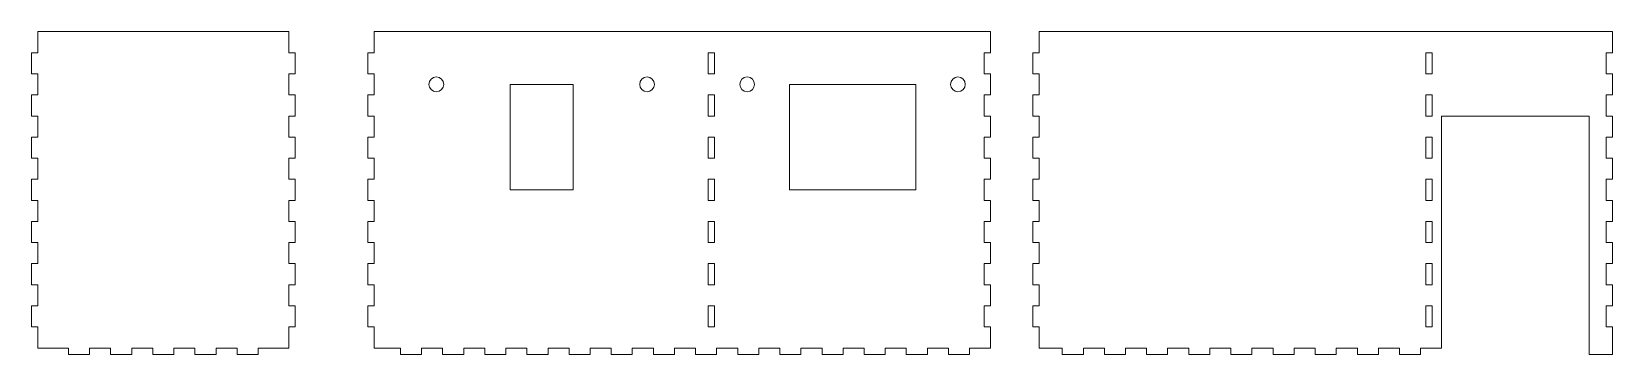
# Model space of a CAD drawing. Header units: millimetres. Extents: x -15307 to -8200, y 7864 to 9694.
# Drawn here: x -13368 to -12618, y 9465 to 9618 of the extents above; entities that cross this region are included whole.
import ezdxf

# ---------------------------------------------------------------- set-up
doc = ezdxf.new("R2010")
doc.units = ezdxf.units.MM
doc.layers.add('A-DETL-THIN', color=151, linetype='Continuous', lineweight=9)

msp = doc.modelspace()

# ---------------------------------------------------------------- linework, layer by layer
at = {"layer": 'A-DETL-THIN'}
for p, q in [((-13364.62, 9618.34), (-13364.62, 9608.34)), ((-13364.62, 9618.34), (-13245.62, 9618.34)), ((-13364.62, 9608.34), (-13364.62, 9618.34)), ((-13245.62, 9618.34), (-13245.62, 9608.34)), ((-13245.62, 9608.34), (-13245.62, 9618.34)), ((-13205.12, 9618.34), (-13205.12, 9608.34)), ((-13205.12, 9618.34), (-12912.62, 9618.34)), ((-13205.12, 9608.34), (-13205.12, 9618.34)), ((-12912.62, 9618.34), (-12912.62, 9608.34)), ((-12912.62, 9608.34), (-12912.62, 9618.34)), ((-12889.62, 9618.34), (-12889.62, 9608.34)), ((-12617.62, 9618.34), (-12889.62, 9618.34)), ((-12889.62, 9608.34), (-12889.62, 9618.34)), ((-12617.62, 9618.34), (-12617.62, 9608.34)), ((-12617.62, 9608.34), (-12617.62, 9618.34)), ((-13364.62, 9608.34), (-13367.62, 9608.34)), ((-13367.62, 9608.34), (-13367.62, 9598.34)), ((-13245.62, 9608.34), (-13242.62, 9608.34)), ((-13242.62, 9608.34), (-13242.62, 9598.34)), ((-13205.12, 9608.34), (-13208.12, 9608.34)), ((-13208.12, 9608.34), (-13208.12, 9598.34)), ((-13043.62, 9608.34), (-13046.62, 9608.34)), ((-13046.62, 9608.34), (-13046.62, 9598.34)), ((-13043.62, 9608.34), (-13043.62, 9598.34)), ((-12912.62, 9608.34), (-12915.62, 9608.34)), ((-12915.62, 9608.34), (-12915.62, 9598.34)), ((-12889.62, 9608.34), (-12892.62, 9608.34)), ((-12892.62, 9608.34), (-12892.62, 9598.34)), ((-12703.12, 9608.34), (-12706.12, 9608.34)), ((-12706.12, 9608.34), (-12706.12, 9598.34)), ((-12703.12, 9608.34), (-12703.12, 9598.34)), ((-12617.62, 9608.34), (-12620.62, 9608.34)), ((-12620.62, 9608.34), (-12620.62, 9598.34)), ((-13364.62, 9598.34), (-13367.62, 9598.34)), ((-13364.62, 9588.34), (-13364.62, 9598.34)), ((-13245.62, 9598.34), (-13242.62, 9598.34)), ((-13245.62, 9588.34), (-13245.62, 9598.34)), ((-13205.12, 9598.34), (-13208.12, 9598.34)), ((-13205.12, 9588.34), (-13205.12, 9598.34)), ((-13110.62, 9593.34), (-13140.62, 9593.34)), ((-13140.62, 9593.34), (-13140.62, 9543.34)), ((-13110.62, 9543.34), (-13110.62, 9593.34)), ((-13043.62, 9598.34), (-13046.62, 9598.34)), ((-13008.12, 9543.34), (-13008.12, 9593.34)), ((-13008.12, 9593.34), (-12948.12, 9593.34)), ((-12948.12, 9543.34), (-12948.12, 9593.34)), ((-12912.62, 9598.34), (-12915.62, 9598.34)), ((-12912.62, 9588.34), (-12912.62, 9598.34)), ((-12889.62, 9598.34), (-12892.62, 9598.34)), ((-12889.62, 9588.34), (-12889.62, 9598.34)), ((-12703.12, 9598.34), (-12706.12, 9598.34)), ((-12617.62, 9598.34), (-12620.62, 9598.34)), ((-12617.62, 9588.34), (-12617.62, 9598.34)), ((-13364.62, 9588.34), (-13367.62, 9588.34)), ((-13367.62, 9588.34), (-13367.62, 9578.34)), ((-13245.62, 9588.34), (-13242.62, 9588.34)), ((-13242.62, 9588.34), (-13242.62, 9578.34)), ((-13205.12, 9588.34), (-13208.12, 9588.34)), ((-13208.12, 9588.34), (-13208.12, 9578.34)), ((-13043.62, 9588.34), (-13046.62, 9588.34)), ((-13046.62, 9588.34), (-13046.62, 9578.34)), ((-13043.62, 9588.34), (-13043.62, 9578.34)), ((-12912.62, 9588.34), (-12915.62, 9588.34)), ((-12915.62, 9588.34), (-12915.62, 9578.34)), ((-12889.62, 9588.34), (-12892.62, 9588.34)), ((-12892.62, 9588.34), (-12892.62, 9578.34)), ((-12703.12, 9588.34), (-12706.12, 9588.34)), ((-12706.12, 9588.34), (-12706.12, 9578.34)), ((-12703.12, 9588.34), (-12703.12, 9578.34)), ((-12617.62, 9588.34), (-12620.62, 9588.34)), ((-12620.62, 9588.34), (-12620.62, 9578.34)), ((-13364.62, 9578.34), (-13367.62, 9578.34)), ((-13364.62, 9568.34), (-13364.62, 9578.34)), ((-13245.62, 9578.34), (-13242.62, 9578.34)), ((-13245.62, 9568.34), (-13245.62, 9578.34)), ((-13205.12, 9578.34), (-13208.12, 9578.34)), ((-13205.12, 9568.34), (-13205.12, 9578.34)), ((-13043.62, 9578.34), (-13046.62, 9578.34)), ((-12912.62, 9578.34), (-12915.62, 9578.34)), ((-12912.62, 9568.34), (-12912.62, 9578.34)), ((-12889.62, 9578.34), (-12892.62, 9578.34)), ((-12889.62, 9568.34), (-12889.62, 9578.34)), ((-12703.12, 9578.34), (-12706.12, 9578.34)), ((-12698.62, 9578.34), (-12698.62, 9468.34)), ((-12698.62, 9578.34), (-12628.62, 9578.34)), ((-12628.62, 9578.34), (-12628.62, 9465.34)), ((-12617.62, 9578.34), (-12620.62, 9578.34)), ((-12617.62, 9568.34), (-12617.62, 9578.34)), ((-13364.62, 9568.34), (-13367.62, 9568.34)), ((-13367.62, 9568.34), (-13367.62, 9558.34)), ((-13245.62, 9568.34), (-13242.62, 9568.34)), ((-13242.62, 9568.34), (-13242.62, 9558.34)), ((-13205.12, 9568.34), (-13208.12, 9568.34)), ((-13208.12, 9568.34), (-13208.12, 9558.34)), ((-13043.62, 9568.34), (-13046.62, 9568.34)), ((-13046.62, 9568.34), (-13046.62, 9558.34)), ((-13043.62, 9568.34), (-13043.62, 9558.34)), ((-12912.62, 9568.34), (-12915.62, 9568.34)), ((-12915.62, 9568.34), (-12915.62, 9558.34)), ((-12889.62, 9568.34), (-12892.62, 9568.34)), ((-12892.62, 9568.34), (-12892.62, 9558.34)), ((-12703.12, 9568.34), (-12706.12, 9568.34)), ((-12706.12, 9568.34), (-12706.12, 9558.34)), ((-12703.12, 9568.34), (-12703.12, 9558.34)), ((-12617.62, 9568.34), (-12620.62, 9568.34)), ((-12620.62, 9568.34), (-12620.62, 9558.34)), ((-13364.62, 9558.34), (-13367.62, 9558.34)), ((-13364.62, 9548.34), (-13364.62, 9558.34)), ((-13245.62, 9558.34), (-13242.62, 9558.34)), ((-13245.62, 9548.34), (-13245.62, 9558.34)), ((-13205.12, 9558.34), (-13208.12, 9558.34)), ((-13205.12, 9548.34), (-13205.12, 9558.34)), ((-13043.62, 9558.34), (-13046.62, 9558.34)), ((-12912.62, 9558.34), (-12915.62, 9558.34)), ((-12912.62, 9548.34), (-12912.62, 9558.34)), ((-12889.62, 9558.34), (-12892.62, 9558.34)), ((-12889.62, 9548.34), (-12889.62, 9558.34)), ((-12703.12, 9558.34), (-12706.12, 9558.34)), ((-12617.62, 9558.34), (-12620.62, 9558.34)), ((-12617.62, 9548.34), (-12617.62, 9558.34)), ((-13364.62, 9548.34), (-13367.62, 9548.34)), ((-13367.62, 9548.34), (-13367.62, 9538.34)), ((-13245.62, 9548.34), (-13242.62, 9548.34)), ((-13242.62, 9548.34), (-13242.62, 9538.34)), ((-13205.12, 9548.34), (-13208.12, 9548.34)), ((-13208.12, 9548.34), (-13208.12, 9538.34)), ((-13043.62, 9548.34), (-13046.62, 9548.34)), ((-13046.62, 9548.34), (-13046.62, 9538.34)), ((-13043.62, 9548.34), (-13043.62, 9538.34)), ((-12912.62, 9548.34), (-12915.62, 9548.34)), ((-12915.62, 9548.34), (-12915.62, 9538.34)), ((-12889.62, 9548.34), (-12892.62, 9548.34)), ((-12892.62, 9548.34), (-12892.62, 9538.34)), ((-12703.12, 9548.34), (-12706.12, 9548.34)), ((-12706.12, 9548.34), (-12706.12, 9538.34)), ((-12703.12, 9548.34), (-12703.12, 9538.34)), ((-12617.62, 9548.34), (-12620.62, 9548.34)), ((-12620.62, 9548.34), (-12620.62, 9538.34)), ((-13140.62, 9543.34), (-13110.62, 9543.34)), ((-12948.12, 9543.34), (-13008.12, 9543.34)), ((-13364.62, 9538.34), (-13367.62, 9538.34)), ((-13364.62, 9528.34), (-13364.62, 9538.34)), ((-13245.62, 9538.34), (-13242.62, 9538.34)), ((-13245.62, 9528.34), (-13245.62, 9538.34)), ((-13205.12, 9538.34), (-13208.12, 9538.34)), ((-13205.12, 9528.34), (-13205.12, 9538.34)), ((-13043.62, 9538.34), (-13046.62, 9538.34)), ((-12912.62, 9538.34), (-12915.62, 9538.34)), ((-12912.62, 9528.34), (-12912.62, 9538.34)), ((-12889.62, 9538.34), (-12892.62, 9538.34)), ((-12889.62, 9528.34), (-12889.62, 9538.34)), ((-12703.12, 9538.34), (-12706.12, 9538.34)), ((-12617.62, 9538.34), (-12620.62, 9538.34)), ((-12617.62, 9528.34), (-12617.62, 9538.34)), ((-13364.62, 9528.34), (-13367.62, 9528.34)), ((-13367.62, 9528.34), (-13367.62, 9518.34)), ((-13245.62, 9528.34), (-13242.62, 9528.34)), ((-13242.62, 9528.34), (-13242.62, 9518.34)), ((-13205.12, 9528.34), (-13208.12, 9528.34)), ((-13208.12, 9528.34), (-13208.12, 9518.34)), ((-13043.62, 9528.34), (-13046.62, 9528.34)), ((-13046.62, 9528.34), (-13046.62, 9518.34)), ((-13043.62, 9528.34), (-13043.62, 9518.34)), ((-12912.62, 9528.34), (-12915.62, 9528.34)), ((-12915.62, 9528.34), (-12915.62, 9518.34)), ((-12889.62, 9528.34), (-12892.62, 9528.34)), ((-12892.62, 9528.34), (-12892.62, 9518.34)), ((-12703.12, 9528.34), (-12706.12, 9528.34)), ((-12706.12, 9528.34), (-12706.12, 9518.34)), ((-12703.12, 9528.34), (-12703.12, 9518.34)), ((-12617.62, 9528.34), (-12620.62, 9528.34)), ((-12620.62, 9528.34), (-12620.62, 9518.34)), ((-13364.62, 9518.34), (-13367.62, 9518.34)), ((-13364.62, 9508.34), (-13364.62, 9518.34)), ((-13245.62, 9518.34), (-13242.62, 9518.34)), ((-13245.62, 9508.34), (-13245.62, 9518.34)), ((-13205.12, 9518.34), (-13208.12, 9518.34)), ((-13205.12, 9508.34), (-13205.12, 9518.34)), ((-13043.62, 9518.34), (-13046.62, 9518.34)), ((-12912.62, 9518.34), (-12915.62, 9518.34)), ((-12912.62, 9508.34), (-12912.62, 9518.34)), ((-12889.62, 9518.34), (-12892.62, 9518.34)), ((-12889.62, 9508.34), (-12889.62, 9518.34)), ((-12703.12, 9518.34), (-12706.12, 9518.34)), ((-12617.62, 9518.34), (-12620.62, 9518.34)), ((-12617.62, 9508.34), (-12617.62, 9518.34)), ((-13364.62, 9508.34), (-13367.62, 9508.34)), ((-13367.62, 9508.34), (-13367.62, 9498.34)), ((-13245.62, 9508.34), (-13242.62, 9508.34)), ((-13242.62, 9508.34), (-13242.62, 9498.34)), ((-13205.12, 9508.34), (-13208.12, 9508.34)), ((-13208.12, 9508.34), (-13208.12, 9498.34)), ((-13043.62, 9508.34), (-13046.62, 9508.34)), ((-13046.62, 9508.34), (-13046.62, 9498.34)), ((-13043.62, 9508.34), (-13043.62, 9498.34)), ((-12912.62, 9508.34), (-12915.62, 9508.34)), ((-12915.62, 9508.34), (-12915.62, 9498.34)), ((-12889.62, 9508.34), (-12892.62, 9508.34)), ((-12892.62, 9508.34), (-12892.62, 9498.34)), ((-12703.12, 9508.34), (-12706.12, 9508.34)), ((-12706.12, 9508.34), (-12706.12, 9498.34)), ((-12703.12, 9508.34), (-12703.12, 9498.34)), ((-12617.62, 9508.34), (-12620.62, 9508.34)), ((-12620.62, 9508.34), (-12620.62, 9498.34)), ((-13364.62, 9498.34), (-13367.62, 9498.34)), ((-13364.62, 9488.34), (-13364.62, 9498.34)), ((-13245.62, 9498.34), (-13242.62, 9498.34)), ((-13245.62, 9488.34), (-13245.62, 9498.34)), ((-13205.12, 9498.34), (-13208.12, 9498.34)), ((-13205.12, 9488.34), (-13205.12, 9498.34)), ((-13043.62, 9498.34), (-13046.62, 9498.34)), ((-12912.62, 9498.34), (-12915.62, 9498.34)), ((-12912.62, 9488.34), (-12912.62, 9498.34)), ((-12889.62, 9498.34), (-12892.62, 9498.34)), ((-12889.62, 9488.34), (-12889.62, 9498.34)), ((-12703.12, 9498.34), (-12706.12, 9498.34)), ((-12617.62, 9498.34), (-12620.62, 9498.34)), ((-12617.62, 9488.34), (-12617.62, 9498.34)), ((-13364.62, 9488.34), (-13367.62, 9488.34)), ((-13367.62, 9488.34), (-13367.62, 9478.34)), ((-13245.62, 9488.34), (-13242.62, 9488.34)), ((-13242.62, 9488.34), (-13242.62, 9478.34)), ((-13205.12, 9488.34), (-13208.12, 9488.34)), ((-13208.12, 9488.34), (-13208.12, 9478.34)), ((-13043.62, 9488.34), (-13046.62, 9488.34)), ((-13046.62, 9488.34), (-13046.62, 9478.34)), ((-13043.62, 9488.34), (-13043.62, 9478.34)), ((-12912.62, 9488.34), (-12915.62, 9488.34)), ((-12915.62, 9488.34), (-12915.62, 9478.34)), ((-12889.62, 9488.34), (-12892.62, 9488.34)), ((-12892.62, 9488.34), (-12892.62, 9478.34)), ((-12703.12, 9488.34), (-12706.12, 9488.34)), ((-12706.12, 9488.34), (-12706.12, 9478.34)), ((-12703.12, 9488.34), (-12703.12, 9478.34)), ((-12617.62, 9488.34), (-12620.62, 9488.34)), ((-12620.62, 9488.34), (-12620.62, 9478.34)), ((-13364.62, 9478.34), (-13367.62, 9478.34)), ((-13364.62, 9468.34), (-13364.62, 9478.34)), ((-13245.62, 9468.34), (-13245.62, 9478.34)), ((-13245.62, 9478.34), (-13242.62, 9478.34)), ((-13205.12, 9478.34), (-13208.12, 9478.34)), ((-13205.12, 9468.34), (-13205.12, 9478.34)), ((-13043.62, 9478.34), (-13046.62, 9478.34)), ((-12912.62, 9478.34), (-12915.62, 9478.34)), ((-12912.62, 9468.34), (-12912.62, 9478.34)), ((-12889.62, 9478.34), (-12892.62, 9478.34)), ((-12889.62, 9468.34), (-12889.62, 9478.34)), ((-12703.12, 9478.34), (-12706.12, 9478.34)), ((-12617.62, 9478.34), (-12620.62, 9478.34)), ((-12617.62, 9465.34), (-12617.62, 9478.34)), ((-13364.62, 9468.34), (-13350.12, 9468.34)), ((-13350.12, 9468.34), (-13350.12, 9465.34)), ((-13340.12, 9465.34), (-13350.12, 9465.34)), ((-13340.12, 9468.34), (-13340.12, 9465.34)), ((-13340.12, 9468.34), (-13330.12, 9468.34)), ((-13330.12, 9468.34), (-13330.12, 9465.34)), ((-13320.12, 9465.34), (-13330.12, 9465.34)), ((-13320.12, 9468.34), (-13320.12, 9465.34)), ((-13320.12, 9468.34), (-13310.12, 9468.34)), ((-13310.12, 9468.34), (-13310.12, 9465.34)), ((-13300.12, 9465.34), (-13310.12, 9465.34)), ((-13300.12, 9468.34), (-13300.12, 9465.34)), ((-13300.12, 9468.34), (-13290.12, 9468.34)), ((-13290.12, 9468.34), (-13290.12, 9465.34)), ((-13280.12, 9465.34), (-13290.12, 9465.34)), ((-13280.12, 9468.34), (-13280.12, 9465.34)), ((-13280.12, 9468.34), (-13270.12, 9468.34)), ((-13270.12, 9468.34), (-13270.12, 9465.34)), ((-13260.12, 9465.34), (-13270.12, 9465.34)), ((-13245.62, 9468.34), (-13260.12, 9468.34)), ((-13260.12, 9468.34), (-13260.12, 9465.34)), ((-13260.12, 9468.34), (-13245.62, 9468.34)), ((-13192.62, 9468.34), (-13205.12, 9468.34)), ((-13192.62, 9468.34), (-13192.62, 9465.34)), ((-13182.62, 9465.34), (-13192.62, 9465.34)), ((-13182.62, 9468.34), (-13182.62, 9465.34)), ((-13182.62, 9468.34), (-13172.62, 9468.34)), ((-13172.62, 9468.34), (-13172.62, 9465.34)), ((-13162.62, 9465.34), (-13172.62, 9465.34)), ((-13162.62, 9468.34), (-13162.62, 9465.34)), ((-13162.62, 9468.34), (-13152.62, 9468.34)), ((-13152.62, 9468.34), (-13152.62, 9465.34)), ((-13142.62, 9465.34), (-13152.62, 9465.34)), ((-13142.62, 9468.34), (-13132.62, 9468.34)), ((-13142.62, 9468.34), (-13142.62, 9465.34)), ((-13132.62, 9468.34), (-13132.62, 9465.34)), ((-13122.62, 9465.34), (-13132.62, 9465.34)), ((-13122.62, 9468.34), (-13122.62, 9465.34)), ((-13122.62, 9468.34), (-13112.62, 9468.34)), ((-13112.62, 9468.34), (-13112.62, 9465.34)), ((-13102.62, 9465.34), (-13112.62, 9465.34)), ((-13102.62, 9468.34), (-13102.62, 9465.34)), ((-13102.62, 9468.34), (-13092.62, 9468.34)), ((-13092.62, 9468.34), (-13092.62, 9465.34)), ((-13082.62, 9465.34), (-13092.62, 9465.34)), ((-13082.62, 9468.34), (-13072.62, 9468.34)), ((-13082.62, 9468.34), (-13082.62, 9465.34)), ((-13072.62, 9468.34), (-13072.62, 9465.34)), ((-13062.62, 9465.34), (-13072.62, 9465.34)), ((-13062.62, 9468.34), (-13052.62, 9468.34)), ((-13062.62, 9468.34), (-13062.62, 9465.34)), ((-13052.62, 9468.34), (-13052.62, 9465.34)), ((-13042.62, 9465.34), (-13052.62, 9465.34)), ((-13042.62, 9468.34), (-13042.62, 9465.34)), ((-13042.62, 9468.34), (-13032.62, 9468.34)), ((-13032.62, 9468.34), (-13032.62, 9465.34)), ((-13022.62, 9465.34), (-13032.62, 9465.34)), ((-13022.62, 9468.34), (-13022.62, 9465.34)), ((-13022.62, 9468.34), (-13012.62, 9468.34)), ((-13012.62, 9468.34), (-13012.62, 9465.34)), ((-13002.62, 9465.34), (-13012.62, 9465.34)), ((-13002.62, 9468.34), (-13002.62, 9465.34)), ((-13002.62, 9468.34), (-12992.62, 9468.34)), ((-12992.62, 9468.34), (-12992.62, 9465.34)), ((-12982.62, 9465.34), (-12992.62, 9465.34)), ((-12982.62, 9468.34), (-12982.62, 9465.34)), ((-12982.62, 9468.34), (-12972.62, 9468.34)), ((-12972.62, 9468.34), (-12972.62, 9465.34)), ((-12962.62, 9465.34), (-12972.62, 9465.34)), ((-12962.62, 9468.34), (-12962.62, 9465.34)), ((-12962.62, 9468.34), (-12952.62, 9468.34)), ((-12952.62, 9468.34), (-12952.62, 9465.34)), ((-12942.62, 9465.34), (-12952.62, 9465.34)), ((-12942.62, 9468.34), (-12942.62, 9465.34)), ((-12942.62, 9468.34), (-12932.62, 9468.34)), ((-12932.62, 9468.34), (-12932.62, 9465.34)), ((-12922.62, 9465.34), (-12932.62, 9465.34)), ((-12912.62, 9468.34), (-12922.62, 9468.34)), ((-12922.62, 9468.34), (-12922.62, 9465.34)), ((-12922.62, 9468.34), (-12912.62, 9468.34)), ((-12878.62, 9468.34), (-12889.62, 9468.34)), ((-12878.62, 9468.34), (-12878.62, 9465.34)), ((-12868.62, 9465.34), (-12878.62, 9465.34)), ((-12868.62, 9468.34), (-12858.62, 9468.34)), ((-12868.62, 9468.34), (-12868.62, 9465.34)), ((-12858.62, 9468.34), (-12858.62, 9465.34)), ((-12848.62, 9465.34), (-12858.62, 9465.34)), ((-12848.62, 9468.34), (-12838.62, 9468.34)), ((-12848.62, 9468.34), (-12848.62, 9465.34)), ((-12838.62, 9468.34), (-12838.62, 9465.34)), ((-12828.62, 9465.34), (-12838.62, 9465.34)), ((-12828.62, 9468.34), (-12828.62, 9465.34)), ((-12828.62, 9468.34), (-12818.62, 9468.34)), ((-12818.62, 9468.34), (-12818.62, 9465.34)), ((-12808.62, 9465.34), (-12818.62, 9465.34)), ((-12808.62, 9468.34), (-12808.62, 9465.34)), ((-12808.62, 9468.34), (-12798.62, 9468.34)), ((-12798.62, 9468.34), (-12798.62, 9465.34)), ((-12788.62, 9465.34), (-12798.62, 9465.34)), ((-12788.62, 9468.34), (-12788.62, 9465.34)), ((-12788.62, 9468.34), (-12778.62, 9468.34)), ((-12778.62, 9468.34), (-12778.62, 9465.34)), ((-12768.62, 9465.34), (-12778.62, 9465.34)), ((-12768.62, 9468.34), (-12768.62, 9465.34)), ((-12768.62, 9468.34), (-12758.62, 9468.34)), ((-12758.62, 9468.34), (-12758.62, 9465.34)), ((-12748.62, 9465.34), (-12758.62, 9465.34)), ((-12748.62, 9468.34), (-12748.62, 9465.34)), ((-12748.62, 9468.34), (-12738.62, 9468.34)), ((-12738.62, 9468.34), (-12738.62, 9465.34)), ((-12728.62, 9465.34), (-12738.62, 9465.34)), ((-12728.62, 9468.34), (-12728.62, 9465.34)), ((-12728.62, 9468.34), (-12718.62, 9468.34)), ((-12718.62, 9468.34), (-12718.62, 9465.34)), ((-12708.62, 9465.34), (-12718.62, 9465.34)), ((-12698.62, 9468.34), (-12708.62, 9468.34)), ((-12708.62, 9468.34), (-12708.62, 9465.34)), ((-12708.62, 9468.34), (-12698.62, 9468.34)), ((-12628.62, 9465.34), (-12617.62, 9465.34))]:
    msp.add_line(p, q, dxfattribs=at)
for centre in [(-13175.62, 9593.34), (-13075.62, 9593.34), (-13028.12, 9593.34), (-12928.12, 9593.34)]:
    msp.add_circle(centre, 3.5, dxfattribs=at)

doc.saveas('drawing.dxf')
